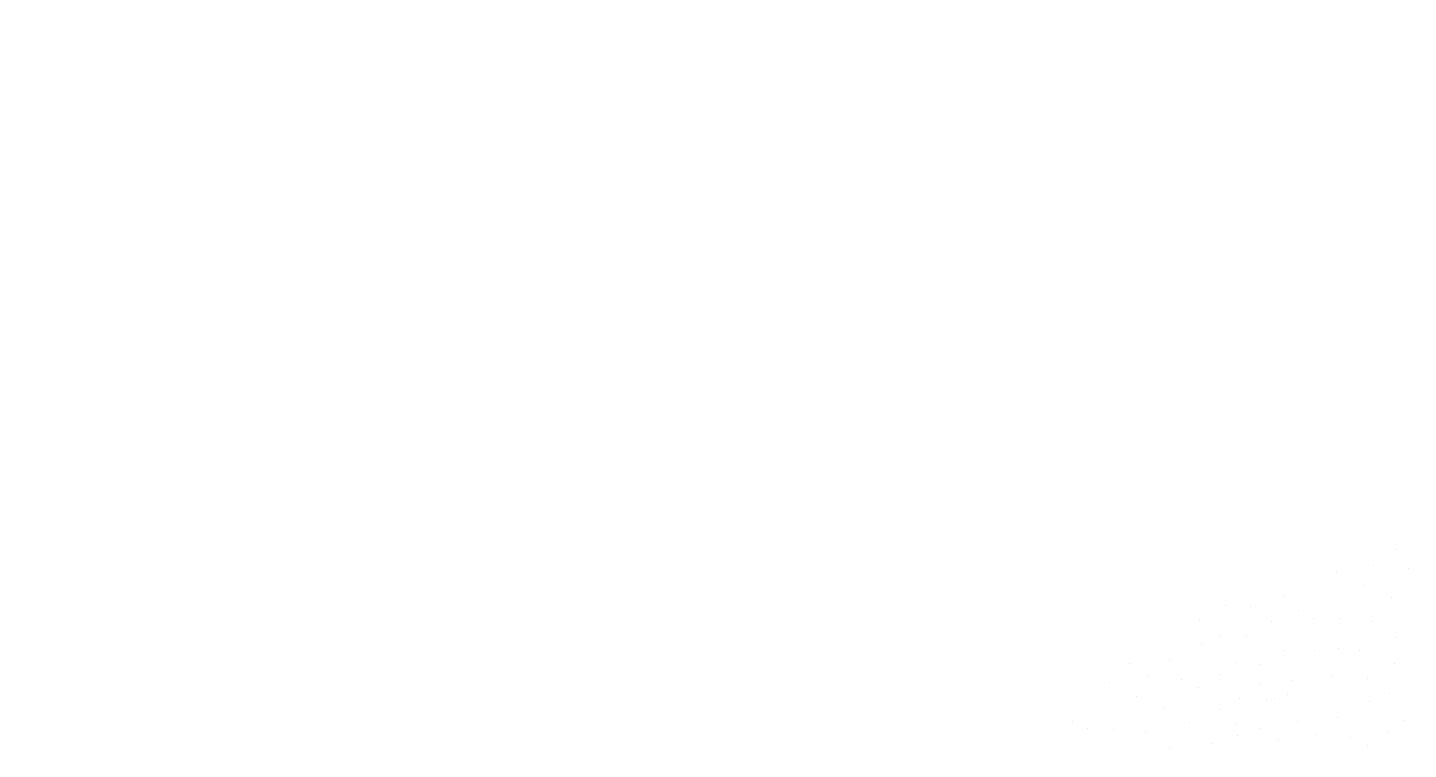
# Model space of a CAD drawing. Header units: metres. Extents: x 42 to 199, y -121 to 268.
# Drawn here: x 93.305 to 97.975, y -80.954 to -78.514 of the extents above; entities that cross this region are included whole.
import ezdxf

# ---------------------------------------------------------------- set-up
doc = ezdxf.new("R2010")
doc.units = ezdxf.units.M
doc.header["$LTSCALE"] = 0.3
doc.layers.get('0').update_dxf_attribs({"color": 8})
for name, color, linetype, lineweight in [('A-Hatch', 8, 'Continuous', 9), ('A-LANDSCAPE', 8, 'Continuous', 5), ('DA HOUSE ARCH LAYOUT', 8, 'Continuous', 9)]:
    doc.layers.add(name, color=color, linetype=linetype, lineweight=lineweight)

# ---------------------------------------------------------------- blocks, each defined once
blk = doc.blocks.new('MUSTER_0')
at = {"color": 8, "linetype": 'Continuous', "transparency": 33554585}
for p, q in [((4.2103, -3.5038), (4.2103, -3.5038)), ((4.2563, -3.5328), (4.2563, -3.5328)), ((3.9998, -3.6013), (3.9998, -3.6013)), ((4.0693, -3.5808), (4.0693, -3.5808)), ((4.1528, -3.5668), (4.1528, -3.5668)), ((4.3118, -3.5783), (4.3118, -3.5783)), ((3.8043, -3.6313), (3.8043, -3.6313)), ((4.1328, -3.6383), (4.1328, -3.6383)), ((4.1923, -3.6123), (4.1923, -3.6123)), ((4.3043, -3.6313), (4.3043, -3.6313)), ((3.8973, -3.6493), (3.8973, -3.6493)), ((3.9788, -3.6798), (3.9788, -3.6798)), ((3.7638, -3.6818), (3.7638, -3.6818)), ((4.0648, -3.6858), (4.0648, -3.6858)), ((4.2638, -3.6818), (4.2638, -3.6818)), ((3.8288, -3.7253), (3.8288, -3.7253)), ((3.8903, -3.7353), (3.8903, -3.7353)), ((4.0813, -3.7438), (4.0813, -3.7438)), ((4.1598, -3.7358), (4.1598, -3.7358)), ((4.3288, -3.7253), (4.3288, -3.7253)), ((3.9993, -3.7658), (3.9993, -3.7658)), ((4.3113, -3.7838), (4.3113, -3.7838)), ((3.8793, -3.8188), (3.8793, -3.8188)), ((4.1068, -3.8063), (4.1068, -3.8063)), ((4.2478, -3.8353), (4.2478, -3.8353)), ((4.3793, -3.8188), (4.3793, -3.8188)), ((4.0218, -3.8358), (4.0218, -3.8358)), ((4.2078, -3.8393), (4.2078, -3.8393)), ((4.2723, -3.8678), (4.2723, -3.8678)), ((4.0158, -3.8833), (4.0158, -3.8833)), ((4.1353, -3.8868), (4.1353, -3.8868)), ((4.2803, -3.8888), (4.2803, -3.8888)), ((4.3643, -3.8778), (4.3643, -3.8778)), ((3.9903, -3.9373), (3.9903, -3.9373)), ((4.0683, -3.9448), (4.0683, -3.9448)), ((4.1948, -3.9388), (4.1948, -3.9388)), ((4.2433, -3.9168), (4.2433, -3.9168)), ((4.3728, -3.9468), (4.3728, -3.9468)), ((4.4033, -3.9303), (4.4033, -3.9303)), ((4.3033, -3.9608), (4.3033, -3.9608)), ((4.0493, -4.0133), (4.0493, -4.0133)), ((4.1318, -3.9968), (4.1318, -3.9968)), ((4.2103, -4.0038), (4.2103, -4.0038)), ((4.3508, -4.0043), (4.3508, -4.0043)), ((4.4473, -3.9908), (4.4473, -3.9908)), ((4.1528, -4.0668), (4.1528, -4.0668)), ((4.2563, -4.0328), (4.2563, -4.0328)), ((4.0693, -4.0808), (4.0693, -4.0808)), ((4.3118, -4.0783), (4.3118, -4.0783)), ((4.4118, -4.0718), (4.4118, -4.0718)), ((4.4998, -4.1013), (4.4998, -4.1013)), ((4.1328, -4.1383), (4.1328, -4.1383)), ((4.1923, -4.1123), (4.1923, -4.1123)), ((4.3043, -4.1313), (4.3043, -4.1313)), ((4.2638, -4.1818), (4.2638, -4.1818)), ((4.3973, -4.1493), (4.3973, -4.1493)), ((4.4788, -4.1798), (4.4788, -4.1798)), ((4.3288, -4.2253), (4.3288, -4.2253)), ((4.3903, -4.2353), (4.3903, -4.2353)), ((4.3113, -4.2838), (4.3113, -4.2838)), ((4.4993, -4.2658), (4.4993, -4.2658)), ((4.3793, -4.3188), (4.3793, -4.3188)), ((4.5218, -4.3358), (4.5218, -4.3358)), ((4.5158, -4.3833), (4.5158, -4.3833))]:
    blk.add_line(p, q, dxfattribs=at)
blk = doc.blocks.new('DA HOUSE ARCH LAYOUT')
at = {"layer": 'A-Hatch', "transparency": 33554534}
h = blk.add_hatch(dxfattribs=at)
h.set_pattern_fill('ANSI34', color=8, scale=0.05, angle=135)
h.set_pattern_definition([(180, (143.66595, 80.5253), (-8e-16, -0.9525), []), (180, (143.5072, 80.684), (-8e-16, -0.9525), []), (180, (143.34845, 80.8428), (-8e-16, -0.9525), []), (180, (143.1897, 81.0015), (-8e-16, -0.9525), [])])
h.paths.add_polyline_path([(-4.77, -11.6999), (19.35, -11.7), (19.35, -23.43), (32.0283, -23.43), (32.2446, -21.83), (30.3908, -21.83), (30.3908, -21.93), (29.9908, -21.93), (29.9906, -14.136), (29.9906, -15.135, -0.255571), (30.2109, -14.7322), (30.2208, -12.5299), (29.9908, -12.5299), (29.9908, -5.7602, -0.509998), (30.5975, -5.2899, 0.131852), (31.3505, -5.5096, 0.414214), (32.6508, -4.2093, 0.414214), (31.3505, -2.909, 0.124697), (30.7314, -3.0659, -0.546787), (29.9908, -2.7299), (29.9908, 0.6871), (32.0248, 0.6871), (32.0248, 1.9651), (19.7004, 1.9651, -0.764694), (19.2402, 2.1101), (16.7403, 2.1102), (16.74, -8.5299), (-0.255, -8.5299), (-0.255, -11.6998)])
at = {"layer": 'A-LANDSCAPE', "color": 8, "lineweight": 35, "transparency": 33554457, "xscale": 1.205351243692543, "yscale": 1.205351243692543, "zscale": 1.205351243692543, "rotation": 251.0061319040827}
blk.add_blockref('MUSTER_0', (6.459, -16.8031), dxfattribs=at)

msp = doc.modelspace()

# ---------------------------------------------------------------- block references
at = {"layer": 'DA HOUSE ARCH LAYOUT'}
msp.add_blockref('DA HOUSE ARCH LAYOUT', (97.1462, -60.628), dxfattribs=at)

doc.saveas('drawing.dxf')
